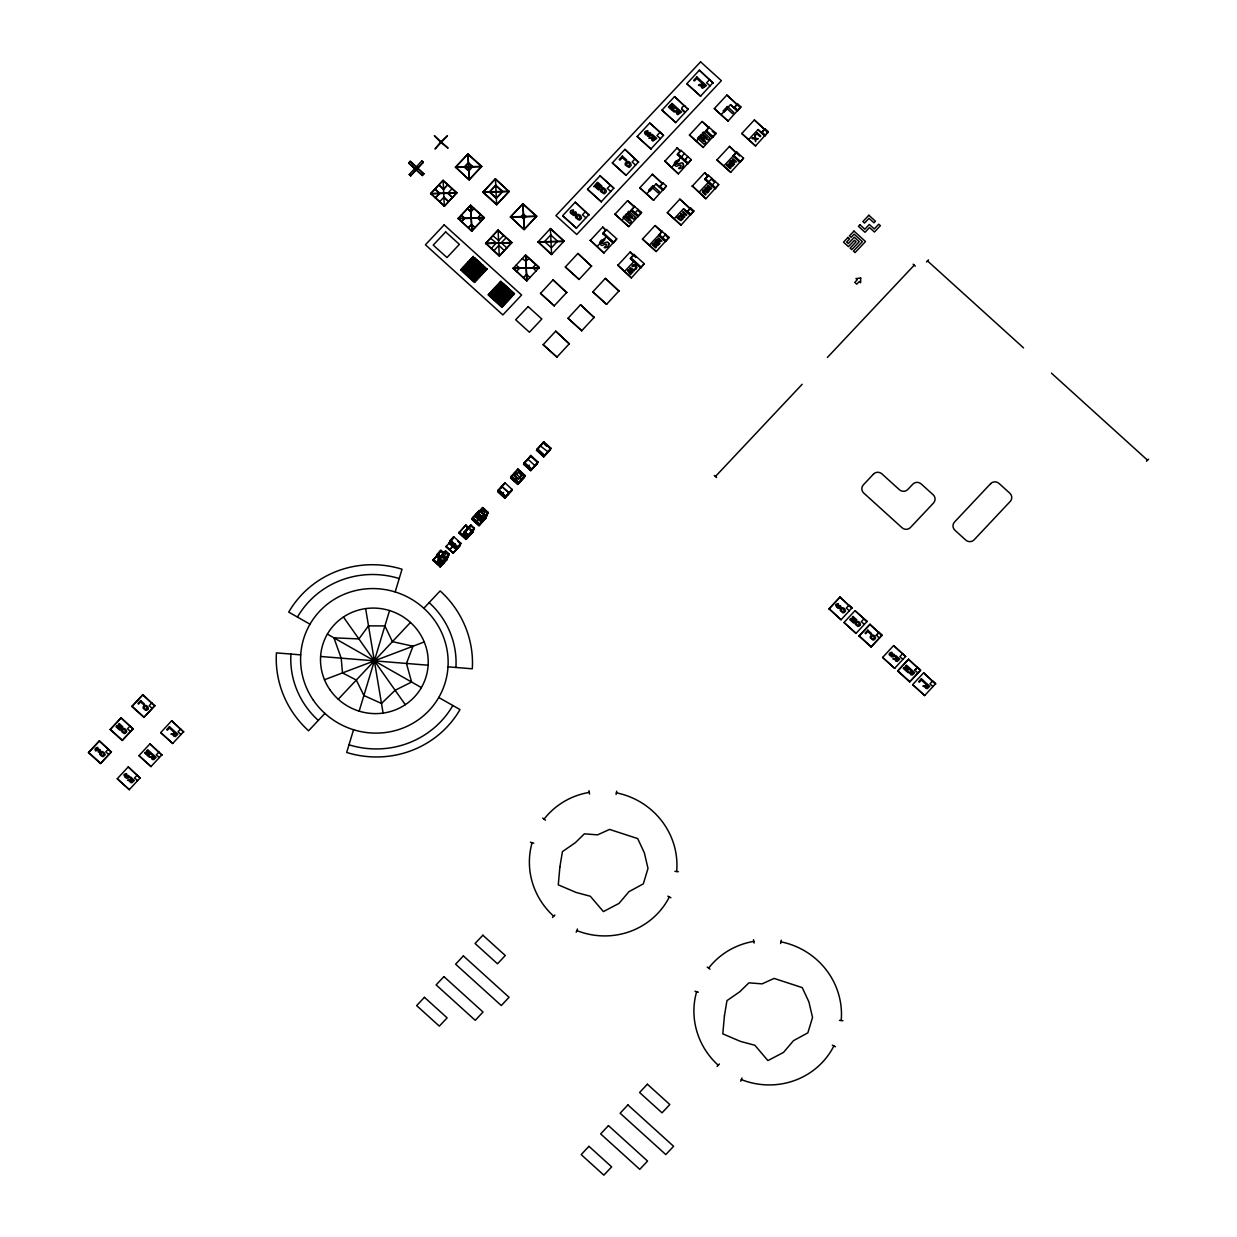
<?xml version="1.0" encoding="UTF-8"?>
<svg xmlns="http://www.w3.org/2000/svg" width="1237" height="1237" viewBox="0 0 1237 1237"><rect width="100%" height="100%" fill="white"/><g stroke="black" fill="none" stroke-linecap="round" stroke-linejoin="round"><path stroke-width="1.5" d="M616.088 794.51L616.706 791.154M780.609 943.522L781.243 940.166M683.442 165.603L681.896 167.923L679.67 168.634A2.52 2.443 23 0 1 678.634 168.294C681.525 166.438 683.149 163.16 676.484 166.361A2.381 2.319 23 0 1 675.866 166.114L674.861 165.248A2.041 1.979 23 0 1 674.536 164.583L674.49 164.397A2.613 2.536 23 0 1 674.598 162.727L675.062 161.939A6.834 6.633 23 0 1 675.85 161.042C686.69 156.743 667.408 168.046 681.386 162.851A2.288 2.227 23 0 1 683.396 164.598M353.55 729.737L346.685 752.467A98.558 95.682 23 0 0 459.994 709.574L438.748 697.482M359.163 711.136L389.547 610.552M395.175 591.951L402.04 569.221A98.558 95.682 23 0 0 288.731 612.114L309.977 624.206M835.779 605.109L836.722 607.321L839.83 606.393L837.805 608.264L839.969 608.248A3.371 3.278 23 0 0 840.464 607.738C843.093 603.285 833.552 607.831 837.805 604.63A1.639 1.577 23 0 1 838.408 604.862L838.299 603.718A1.794 1.732 23 0 0 837.789 603.625L836.614 604.104A3.989 3.866 23 0 0 835.98 604.769M576.195 932.172L577.447 929.002M740.731 1081.184L741.968 1078.015M131.895 706.513L142.874 694.684L154.764 705.863L143.909 717.398L131.895 706.513L142.874 694.684M616.737 238.849L613.227 243.132L602.914 233.808L603.331 232.819L606.439 229.51L616.737 238.849L603.903 253.028L590.312 240.241L603.903 253.028M606.439 229.51L602.914 233.808M634.287 207.213L627.561 200.657L641.57 212.455L628.736 226.634L614.99 214.202L628.736 226.634M644.23 263.744L640.704 268.027L630.391 258.688L630.824 257.713L633.916 254.405L644.23 263.744L631.396 277.923L617.804 265.135L631.396 277.923M633.916 254.405L633.499 255.394L630.205 251.946L617.65 265.476M691.22 159.666L687.71 163.949L677.397 154.61L677.814 153.635L680.922 150.326L691.22 159.666L678.386 173.845L664.795 161.057L678.386 173.845M680.505 151.316L677.211 147.868L680.505 151.316L680.922 150.326M661.764 232.108L655.038 225.551L669.047 237.349L656.228 251.528L642.482 239.081L656.228 251.528M708.77 128.029L702.044 121.473L716.053 133.271L703.219 147.45L689.473 135.003L703.219 147.45M718.712 184.56L715.187 188.844L704.889 179.504L705.306 178.515L708.399 175.221L718.712 184.56L705.879 198.74L692.287 185.952L705.879 198.74M707.981 176.211L704.688 172.747L707.981 176.211L708.399 175.221M736.664 151.935L736.247 152.924L729.521 146.353L716.965 159.898L730.711 172.345L743.545 158.15L736.664 151.935L733.556 155.228L733.139 156.218L740.02 162.449L743.545 158.15M859.05 636.096L870.028 624.252L881.919 635.447L871.064 646.982L859.05 636.096L870.028 624.252M88.476 752.684L99.455 740.839L111.345 752.019L100.491 763.554L88.476 752.684L99.455 740.839M110.186 729.598L121.164 717.754L133.055 728.933L122.2 740.484L110.186 729.598L121.164 717.754M100.491 763.554L111.5 751.679M108.469 749.003L105.764 751.88L108.779 754.555M122.2 740.484L133.209 728.593M130.179 725.918L127.473 728.809L130.488 731.484M117.268 778.753L129.282 789.639L117.268 778.753L128.246 766.909L140.137 778.088L128.246 766.909M143.909 717.398L154.919 705.507M151.888 702.832L149.182 705.724L152.197 708.399M138.977 755.668L150.991 766.553L138.977 755.668L149.955 743.839L161.846 755.018L149.955 743.839M137.261 775.073L134.555 777.965L137.57 780.64M160.686 732.598L172.701 743.468L160.686 732.598L171.665 720.754L183.555 731.933L171.665 720.754M408.643 163.037L422.389 175.484L408.643 163.037L410.127 161.258L423.858 173.706L422.389 175.484M158.97 751.988L156.264 754.879L159.279 757.554M410.127 161.258L423.703 174.077M409.231 174.494L410.699 175.809L409.231 174.494L421.817 160.918L423.27 162.248L410.699 175.809M180.679 728.918L177.973 731.794L180.989 734.469M421.817 160.918L423.116 162.619M443.001 180.617L456.731 193.065L430.584 193.822L443.14 180.293L456.87 192.74L444.315 206.27L430.723 193.498L443.14 180.293L444.315 206.27L456.87 192.74L430.723 193.498L444.454 205.93M439.738 201.646L444.006 197.116L448.583 201.724L443.867 197.456M452.015 188.782L447.748 193.328L452.464 197.611L447.887 192.987M495.31 179.118L509.041 191.565L482.894 192.307L495.449 178.793L509.041 191.565L496.625 204.754L482.894 192.307L495.449 178.793L496.625 204.754L509.18 191.24L483.033 191.982L496.779 204.43M490.594 238.246L496.3 242.978L491.135 248.652M492.914 235.772L498.635 240.504L503.536 235.463M497.954 230.407L511.701 242.854L485.553 243.596L498.094 230.067L511.84 242.514L499.284 256.044L485.693 243.272L498.094 230.067L499.284 256.044L511.84 242.514L485.693 243.272L499.423 255.719M493.702 250.987L498.882 245.297L504.325 250.678M506.119 237.798L501.217 242.839L506.799 247.895M513.169 268.166L526.776 280.938L539.332 267.408L525.586 254.961L513.03 268.491L539.193 267.733L513.169 268.166L526.776 280.938L525.586 254.961L526.916 280.613M516.138 265.197L519.71 267.981M516.463 271.599L519.71 267.981M522.339 258.595L525.911 261.394L528.879 258.409M538.002 241.772L551.594 254.544L564.149 241.014L550.419 228.567L537.863 242.096L564.01 241.339L538.002 241.772L551.594 254.544L550.419 228.567L564.01 241.339M523.328 277.83L526.575 274.197L529.869 277.645M535.745 264.625L532.776 267.609L536.085 271.042M562.68 215.702L576.427 228.149L562.68 215.702L575.251 202.157L588.843 214.944L575.251 202.157M540.507 293.385L554.253 305.833L540.507 293.385L553.063 279.856L566.67 292.628L553.063 279.856M587.513 189.307L601.259 201.755L587.513 189.307L600.069 175.762L613.815 188.21M444.624 553.047L440.836 550.295L432.965 560.469L438.578 554.238M436.213 557.037L437.604 553.743L441.192 556.975M600.069 175.762L613.83 188.163L601.259 201.755M585.549 211.496L582.441 214.79L585.905 217.851M442.227 554.516L445.536 550.913L449.124 554.161L446.603 560.083L441.748 555.66L437.048 562.557L440.279 559.124L436.692 555.877M442.367 554.191L444.16 555.8L445.784 554.083L443.99 552.46L440.558 558.459L436.97 555.212L440.217 551.779M565.34 266.991L579.086 279.438L565.34 266.991L577.895 253.461L591.502 266.233L577.895 253.461M445.536 550.913L438.439 559.263L442.026 562.51L448.768 554.98M450.469 540.152L449.155 543.275L456.314 549.754L460.875 543.198L453.716 536.703L450.469 540.152L457.644 546.63M433.043 560.299L440.14 566.948L442.088 562.356M612.346 162.913L626.077 175.36L612.346 162.913L624.901 149.368L638.493 162.155L624.901 149.368M452.881 538.683L453.716 536.703M458.85 532.946L465.808 524.921L472.982 531.4L466.024 539.44L458.85 532.946L465.529 525.57L468.406 528.168M445.985 546.553L453.082 553.202L459.762 545.826M465.328 526.065L465.808 524.921M610.382 185.102L607.274 188.395L610.738 191.457M543.167 344.675L556.913 357.106L543.167 344.675L555.722 331.145L569.329 343.917L555.722 331.145M462.932 535.049L464.323 531.755L470.787 524.875L474.374 528.122L472.488 532.559L466.024 539.44M459.545 546.321L460.875 543.198M482.708 515.875L485.507 518.628L478.966 525.679L471.792 519.2L479.028 510.51L478.472 511.824M470.23 526.189L470.787 524.875M637.163 136.518L650.909 148.95L637.163 136.518L649.734 122.973L663.465 135.421M475.967 517.282L477.93 512.675L483.296 517.545L481.348 522.153L475.967 517.282L478.394 514.7M469.395 535.667L464.323 531.755M481.657 510.154L477.095 514.654L482.461 519.525L487.594 513.695M483.048 516.633L485.43 518.798L488.151 512.381L482.786 507.526L477.374 513.989L482.739 518.86M481.332 512.582L483.203 514.035L484.811 512.319L483.018 510.695L481.332 512.582L483.203 514.035M602.728 227.051L606.022 230.499L602.728 227.051L590.173 240.596M483.018 510.695L484.811 512.319M597.177 246.472L606.501 236.576M649.734 122.973L663.496 135.359L660.063 132.251L656.955 135.56L660.388 138.668M478.966 525.679L486.203 516.989M635.199 158.707L632.107 162.001L635.555 165.062M567.999 318.28L581.746 330.712L567.999 318.28L580.555 304.75L594.147 317.522L580.555 304.75M638.648 161.815L626.077 175.36M500.985 488.074L501.758 486.265L508.917 492.743L508.082 494.723M661.996 110.124L675.742 122.556L661.996 110.124L674.552 96.579L688.159 109.366L674.552 96.579M512.087 489.465L504.99 482.817L497.815 491.352L504.912 498.001L511.376 491.12M510.618 477.915L511.453 475.936L518.628 482.43L517.777 484.409L510.618 477.915L516.216 471.684M513.85 474.482L514.7 472.503L521.782 479.152M622.01 220.078L634.426 206.873M592.817 291.87L606.563 304.317L592.817 291.87L605.372 278.356L618.979 291.128L605.372 278.356M514.87 475.843L518.442 479.09L514.87 475.843L518.179 472.24L521.689 475.642L518.442 479.09M517.236 470.709L517.932 469.055L525.091 475.549L524.256 477.528M514.406 480.667L516.355 478.874M639.823 187.792L653.569 200.239L639.823 187.792L652.378 174.262L662.692 183.586L659.445 187.235L662.97 182.952L666.403 186.06L653.569 200.239M511.314 491.29L512.149 489.311L505.608 496.346L498.449 489.867L504.99 482.817M537.198 463.767L537.971 461.958L530.797 455.463L523.56 464.153L530.719 470.648L537.26 463.597M634.705 206.239L631.179 210.522L638.045 216.738L641.57 212.455M526.792 460.721L527.565 458.912L534.724 465.39L533.967 467.199M686.829 83.714L700.559 96.161L686.829 83.714L699.384 70.184L712.976 82.972L699.384 70.184M521.689 475.642L518.519 478.92M530.101 457.118L530.797 455.463M521.024 480.961L521.859 478.982M634.612 213.63L638.137 209.347L637.72 210.336L641.153 213.444M527.349 466.906L529.297 465.112M652.378 174.262L662.537 183.942L662.97 182.952M536.502 450.392L543.739 441.702L550.913 448.196L550.14 450.005M681.788 109.15C691.962 117.128 675.417 108.145 684.881 105.856M646.843 193.683L656.151 183.787L663.017 190.003M540.229 445.799L547.666 451.629L546.909 453.453M530.719 470.648L537.971 461.958M542.981 443.526L543.739 441.702M630.205 251.946L635.787 257.466M541.821 444.562L536.58 450.237L543.662 456.886L550.913 448.196M624.67 271.367L633.978 261.455M671.676 167.289L680.984 157.377M666.403 186.06L662.877 190.343L656.012 184.127M709.682 79.508L706.59 82.817L710.038 85.879M680.829 157.733L684.355 153.434L683.937 154.424M649.502 244.972L661.903 231.767M687.37 157.532L687.787 156.558L684.262 160.841L686.334 158.645M696.493 140.894L708.909 127.689M667.315 212.687L681.046 225.134L667.315 212.687L679.871 199.142L690.169 208.481L686.922 212.13L690.447 207.831L693.88 210.955L681.046 225.134M662.182 231.118L658.656 235.417L665.537 241.632L669.047 237.349M714.306 108.609L728.052 121.056L714.306 108.609L726.861 95.063L737.175 104.403L733.928 108.052L737.453 103.753L740.886 106.877L728.052 121.056M709.188 127.04L705.662 131.338L712.527 137.554L716.053 133.271M662.104 238.525L665.614 234.241L665.197 235.216M679.871 199.142L693.462 211.929M674.32 218.562L683.628 208.666L690.509 214.898M726.861 95.063L740.468 107.851M721.326 114.484L730.634 104.588L737.499 110.82M690.03 208.821L690.447 207.831M699.152 192.168L708.461 182.272M693.88 210.955L690.354 215.238L683.489 209.007M737.036 104.743L737.453 103.753M740.886 106.877L737.36 111.16L730.495 104.929M716.965 159.898L730.711 172.345M708.322 182.612L711.832 178.329M711.754 185.736L715.28 181.437L714.862 182.427M729.521 146.353L739.68 156.032M723.985 165.773L736.386 152.584M741.798 133.503L755.529 145.951L741.798 133.503L754.354 119.958L764.652 129.297L761.404 132.931L764.93 128.648L768.363 131.756L755.529 145.951M754.354 119.958L767.945 132.746M748.802 139.379L758.111 129.483L764.992 135.699M764.512 129.638L764.93 128.648M768.363 131.756L764.837 136.055L757.972 129.823M849.309 610.769L846.309 608.047L849.015 605.171L852.015 607.893L841.021 619.768L829.006 608.898L839.985 597.054L851.876 608.233L839.985 597.054M841.021 619.768L829.13 608.589M844.021 622.489L856.035 633.375L844.021 622.489L854.999 610.661L867.029 621.531M854.999 610.661L867.044 621.484L864.044 618.778L861.323 621.654L864.323 624.376M871.064 646.982L882.058 635.091L879.059 632.37L876.337 635.261L879.059 632.37M879.352 637.983L876.337 635.261M882.615 657.435L894.629 668.32L882.615 657.435L893.593 645.606L905.608 656.491M893.593 645.606L905.623 656.445L902.623 653.724L899.887 656.646L902.917 659.321M897.629 671.042L908.607 659.197L920.498 670.392L909.643 681.927L897.629 671.042L908.607 659.197M909.643 681.927L920.653 670.037L917.638 667.315L914.932 670.207L917.638 667.315M912.659 684.649L924.673 695.534L912.659 684.649L923.637 672.804L935.528 683.984L923.637 672.804M917.916 672.974L914.932 670.207M932.93 686.581L929.946 683.814L932.667 680.922L935.667 683.644L924.673 695.534M124.04 774.965L124.999 777.176L128.091 776.248L126.066 778.119L128.231 778.119A3.371 3.278 23 0 0 128.741 777.609C131.23 773.156 121.875 777.625 126.066 774.486A1.639 1.577 23 0 1 126.669 774.718L126.561 773.573L124.705 774.099A3.989 3.866 23 0 0 124.257 774.625M95.311 748.787L95.249 748.895A1.562 1.515 23 0 0 95.125 749.993L95.419 750.565M570.489 211.249L570.427 211.372A1.778 1.732 23 0 0 570.272 212.625L571.2 213.769M644.972 132.065L644.91 132.189A1.778 1.732 23 0 0 644.755 133.441L645.683 134.57M415.678 168.881L416.993 167.474M440.542 142.178L435.037 148.981L441.021 142.611L434.357 135.699L448.088 148.146L441.021 142.611M440.975 141.698L447.454 135.776L441.47 142.147M415.508 169.253L416.838 167.845M410.854 175.438L423.27 162.248M422.544 175.097L423.858 173.706M464.741 218.176L461.494 221.825L464.602 218.516L461.308 215.068L464.741 218.191M521.133 216.583L523.467 214.094L526.034 216.444L523.715 218.918L521.133 216.568M593.837 186.679L597.734 182.318L602.048 186.23L600.966 187.39L597.332 185.442L599.605 188.828L598.522 189.988L594.208 186.076M576.427 228.149L589.013 214.558M650.909 148.95L663.496 135.359M675.742 122.556L688.313 108.964M700.559 96.161L713.146 82.57M614.99 214.202L627.561 200.657M664.656 161.398L677.211 147.868M689.473 135.003L702.044 121.473M677.397 154.61L680.644 150.976M554.253 305.833L566.809 292.303M579.086 279.438L591.642 265.909M642.482 239.081L655.038 225.551M692.132 186.292L704.688 172.747M129.282 789.639L140.291 777.748M150.991 766.553L162.001 754.663M172.701 743.468L183.71 731.593M630.391 258.688L633.653 255.054M704.889 179.504L708.136 175.87M556.913 357.106L569.468 343.592M581.746 330.712L594.286 317.198M606.563 304.317L619.118 290.788M440.836 550.295L437.542 553.898L441.114 557.145L437.883 560.593L441.47 563.825L447.933 556.944M453.438 537.368L450.191 540.801L457.365 547.295L460.597 543.847L457.736 541.249M453.159 538.018L449.912 541.466L457.087 547.945L460.319 544.512M517.932 469.055L511.391 476.106L518.55 482.6L525.091 475.549M477.467 512.535L472.287 518.04L479.446 524.534L485.925 517.654M504.634 483.636L498.171 490.517L505.33 497.011L511.809 490.13M452.587 539.332L445.908 546.708L453.283 552.707L446.047 546.383M471.792 519.2L482.786 507.526M530.24 456.778L523.56 464.153L530.797 470.477M478.673 514.051L476.26 516.633L481.626 521.488L486.481 516.339L483.791 513.896M443.557 554.191L438.161 559.928L441.748 563.175L448.211 556.294M468.947 527.565L463.767 533.07L467.339 536.317L473.817 529.436M469.952 526.854L463.488 533.719L467.06 536.966L473.539 530.085M469.673 527.503L463.21 534.384L466.504 538.281L459.344 531.802M454.876 543.955L449.495 549.955L454.953 544.064M478.178 519.184L475.379 522.431L478.688 518.829M436.63 563.546L438.779 561.258M462.514 536.023L464.664 533.735M501.325 494.754L503.49 492.465M449.124 554.161L445.892 557.593L443.372 563.515L438.517 559.109M483.296 517.545L488.151 512.381M445.815 557.763L449.046 554.315L445.475 551.068M474.374 528.122L466.782 537.631L473.261 530.75M487.038 515.009L482.183 520.174L476.817 515.303M486.76 515.674L481.904 520.839L476.539 515.968M447.655 557.609L441.176 564.489L437.604 561.242L440.836 557.81L437.249 554.563L440.496 551.114L442.877 553.279M447.377 558.274L440.898 565.139L437.326 561.907M460.04 545.161L456.809 548.61L449.634 542.115M466.163 539.116L472.704 532.065L470.307 529.9L472.627 532.235M504.99 497.831L511.53 490.795M537.399 463.272L530.859 470.307L523.777 463.659M550.341 449.51L543.801 456.561L536.642 450.067M440.14 566.948L446.681 559.913L444.361 557.578M453.082 553.202L459.623 546.151M517.777 484.409L524.318 477.358M543.662 456.886L550.202 449.835M324.898 713.424L308.585 730.773A98.558 95.682 23 0 1 276.423 652.889L300.715 654.868M338.258 699.245L410.468 622.458M423.827 608.264L440.14 590.915A98.558 95.682 23 0 1 472.302 668.8L448.01 666.836M715.434 476.492L802.179 384.274M827.383 357.478L914.205 265.182M926.513 261.981L928.508 259.878M829.006 608.898L839.861 597.347M552.537 917.467L554.872 914.993M856.035 633.375L867.044 621.484M894.629 668.32L905.623 656.445M1146.544 461.246L1148.524 459.143M717.058 1066.48L719.408 1063.99M99.439 752.034C95.837 752.807 102.408 748.833 95.759 750.874M324.481 679.731L424.245 641.972M634.89 269.341C638.416 262.352 630.36 268.955 632.354 265.568A2.922 2.845 23 0 1 632.741 265.12L633.097 264.873A1.917 1.871 23 0 1 633.684 264.641A2.211 2.149 23 0 1 635.014 264.795L635.648 265.182A4.02 3.912 23 0 1 636.251 265.769L636.839 267.269A2.165 2.103 23 0 1 636.529 268.274L636.39 268.46A2.69 2.613 23 0 1 635.926 268.924M320.599 656.476L428.126 665.212M571.633 213.924L571.85 213.955A1.639 1.577 23 0 0 572.499 213.846L575.19 213.011L572.901 215.114A1.732 1.67 23 0 0 574.478 215.377L575.22 214.975A3.85 3.742 23 0 0 575.793 214.388L576.256 213.429A1.685 1.639 23 0 0 576.241 212.749L576.009 212.254A1.716 1.654 23 0 0 575.514 211.805L571.757 212.702L572.762 210.816A1.871 1.809 23 0 1 573.442 211.094L573.319 209.78L571.2 210.383A4.546 4.422 23 0 0 570.674 210.986M674.923 871.343L678.402 871.714M839.459 1020.339L842.938 1020.726M530.426 842.196L533.781 843.186M694.962 991.208L698.317 992.198M628.582 161.738L629.618 162.325A6.17 5.984 23 0 1 630.344 163.006L631.117 164.66A2.768 2.69 23 0 1 631.04 165.542L629.556 167.15A2.242 2.165 23 0 1 628.813 167.335L625.427 165.093A2.644 2.567 23 0 1 625.18 164.057A2.211 2.134 23 0 1 625.412 163.083L626.757 161.784A2.258 2.196 23 0 1 627.762 161.583M667.794 896.16L670.933 897.737M832.331 1045.172L835.454 1046.734M596.296 183.849L600.424 186.153L597.054 183.045M327.357 634.102L421.369 687.602M542.687 818.074L545.486 820.177M707.224 967.071L710.007 969.189M927.518 260.93L1023.54 347.891M1051.435 373.157L1147.534 460.195M913.107 264.192L915.303 266.171M734.345 107.062L737.778 110.17M761.822 131.957L765.27 135.065M712.203 131.137L715.635 134.261M706.08 130.349L712.945 136.565M733.556 155.228L740.437 161.459M705.801 130.983L712.682 137.214M733.294 155.877L740.159 162.109M711.414 179.319L713.718 181.391M677.814 153.635L688.128 162.959M705.306 178.515L715.604 187.854M677.536 154.269L687.849 163.609M705.028 179.164L715.326 188.503M659.862 186.246L663.295 189.354M687.339 211.14L690.772 214.248M666.341 236.252L668.629 238.339M631.597 209.532L638.462 215.748M659.074 234.427L665.954 240.643M631.318 210.182L638.199 216.398M658.811 235.061L665.676 241.292M594.889 185.349L598.291 188.426L595.646 184.545M603.331 232.819L613.645 242.143M630.824 257.713L641.122 267.037M603.053 233.468L613.366 242.792M630.545 258.347L640.843 267.687M472.565 166.933L468.282 163.037L464.401 167.165L468.699 171.062L472.72 166.593L468.421 162.696L464.54 166.84L468.838 170.721M525.447 255.301L539.193 267.733M415.601 167.521L417.07 168.835M415.446 167.892L416.9 169.222M500.614 281.68L514.36 294.128M714.337 475.503L716.532 477.497M869.905 624.561L881.919 635.447M908.484 659.507L920.498 670.392M488.352 294.53L502.098 306.977M859.174 635.803L871.188 646.688M897.753 670.748L909.767 681.633M544.373 444.114L546.769 446.263M537.275 448.583L544.435 455.077M536.719 449.912L543.878 456.391M524.333 462.344L531.493 468.838M517.855 469.225L525.029 475.719M520.885 473.786L524.457 477.034L517.916 484.069L510.835 477.42M510.695 477.745L517.855 484.239M501.681 486.419L508.84 492.914M497.892 491.182L505.052 497.661M483.25 516.138L485.646 518.303L479.106 525.354L472.008 518.705M472.565 517.375L479.724 523.87M471.869 519.03L479.028 525.509M465.468 525.74L467.849 527.905M470.168 530.225L472.488 532.559M466.457 533.24L469.318 535.837M459.066 532.451L466.225 538.945M458.989 532.621L466.086 539.27M449.356 542.78L456.515 549.259M449.294 542.935L456.376 549.599M447.578 553.898L445.196 551.733L441.949 555.166L446.82 559.588L440.279 566.623L433.182 559.974M442.305 554.346L447.098 558.923L440.619 565.804L433.46 559.31M441.393 556.495L444.98 559.727M441.748 559.541L444.145 561.706M436.414 556.542L443.573 563.021M440.65 560.593L443.511 563.191M142.75 694.978L154.764 705.863M132.019 706.219L144.033 717.104M121.04 718.063L133.055 728.933M110.309 729.304L122.324 740.174M99.331 741.133L111.345 752.019M88.6 752.374L100.614 763.26M343.422 617.016L405.303 704.688M753.488 939.703L754.137 943.073M588.951 790.706L589.601 794.077M365.626 608.604L383.099 713.084M513.881 293.215L513.943 294.375M512.907 292.334L513.061 295.318M511.948 291.453L512.195 296.246M510.974 290.571L511.314 297.174M510 289.69L510.433 298.117M509.025 288.809L509.551 299.045M508.051 287.927L508.685 299.972M507.077 287.061L507.804 300.916M506.103 286.18L506.923 301.843M505.144 285.299L506.041 302.771M504.17 284.417L505.16 303.714M503.196 283.536L504.294 304.642M502.222 282.654L503.413 305.57M501.248 281.773L502.531 306.513M500.32 281.804L501.603 306.544M499.454 282.732L500.629 305.663M498.573 283.66L499.671 304.781M497.691 284.603L498.697 303.9M496.81 285.531L497.722 303.019M495.944 286.474L496.748 302.137M495.063 287.401L495.774 301.256M494.182 288.329L494.8 300.375M493.3 289.272L493.841 299.493M492.434 290.2L492.867 298.612M491.553 291.128L491.893 297.73M490.672 292.071L490.919 296.865M489.79 292.999L489.945 295.983M488.909 293.927L488.971 295.102M608.913 243.782A2.288 2.227 23 0 0 606.903 242.035C592.832 247.153 612.315 235.973 601.368 240.241A6.834 6.633 23 0 0 600.579 241.122L600.115 241.911A2.613 2.536 23 0 0 599.991 243.596L600.053 243.782A2.041 1.979 23 0 0 600.378 244.431L601.383 245.297A2.381 2.319 23 0 0 602.002 245.544C608.48 242.266 607.29 245.622 604.151 247.477A2.52 2.443 23 0 0 605.187 247.833L607.398 247.106L608.96 244.802A2.474 2.397 23 0 0 608.944 243.782M608.063 242.498A2.567 2.489 23 0 1 608.496 242.9M682.546 163.315A2.567 2.489 23 0 1 682.979 163.717M683.52 164.784A2.567 2.489 23 0 1 683.535 165.835M636.034 268.816A2.165 2.103 23 0 1 634.968 269.249M452.835 705.507A90.332 87.688 23 0 1 349.004 744.813M318.326 720.429A83.961 81.503 23 0 1 290.927 654.064M297.452 617.077A88.538 85.941 23 0 1 399.211 578.545M429.131 602.62A82.059 79.663 23 0 1 455.912 667.47M669.356 896.949A74.112 71.947 23 0 1 576.829 930.595M553.697 916.23A74.112 71.947 23 0 1 532.111 842.691M544.079 819.126A74.112 71.947 23 0 1 589.276 792.391M616.397 792.84A74.112 71.947 23 0 1 676.67 871.528M833.893 1045.961A74.112 71.947 23 0 1 741.35 1079.592M718.233 1065.243A74.112 71.947 23 0 1 696.632 991.703M708.615 968.123A74.112 71.947 23 0 1 753.812 941.388M780.918 941.836A74.112 71.947 23 0 1 841.191 1020.54M645.157 131.787A4.546 4.422 23 0 1 645.683 131.199L647.801 130.596L647.925 131.895A1.871 1.809 23 0 0 647.245 131.632L646.162 133.472L649.997 132.606A1.716 1.654 23 0 1 650.43 132.977L650.724 133.565A1.685 1.624 23 0 1 650.739 134.261L650.275 135.204A3.85 3.742 23 0 1 649.703 135.776L648.961 136.194A1.732 1.67 23 0 1 647.384 135.915L649.672 133.828L646.982 134.663A1.639 1.577 23 0 1 645.606 134.555M627.87 161.475A2.644 2.567 23 0 1 628.674 161.63M603.053 187.869A2.644 2.567 23 0 1 603.842 188.024L604.8 188.735A6.17 5.984 23 0 1 605.511 189.4L606.285 191.055A2.768 2.69 23 0 1 606.207 191.936L604.723 193.544A2.242 2.165 23 0 1 603.981 193.73L600.594 191.488A2.644 2.567 23 0 1 600.362 190.452A2.211 2.134 23 0 1 600.579 189.477L601.924 188.179A2.258 2.196 23 0 1 602.945 187.978M95.465 748.555A3.989 3.881 23 0 1 95.929 748.029L97.259 747.411A1.794 1.732 23 0 1 97.769 747.504L97.893 748.648A1.639 1.577 23 0 0 97.29 748.4C93.1 751.802 102.532 746.885 99.95 751.524A3.371 3.278 23 0 1 99.439 752.034M889.589 653.306A3.989 3.866 23 0 1 890.052 652.796L891.908 652.27L892.016 653.399A1.639 1.577 23 0 0 891.413 653.167C887.099 656.569 896.624 651.605 894.073 656.29A3.371 3.278 23 0 1 893.578 656.801L891.398 656.816L893.361 654.883L890.625 655.904L889.295 654.868A1.562 1.515 23 0 1 889.388 653.662M100.676 753.565L101.14 754.678A3.974 3.866 23 0 0 101.589 755.127C105.887 757.446 102.563 749.637 100.676 753.565M122.386 730.479L122.85 731.608A3.974 3.866 23 0 0 123.298 732.041C127.488 734.361 124.489 726.753 122.401 730.356M144.095 707.394L144.559 708.523A3.974 3.866 23 0 0 145.007 708.956C149.306 711.275 145.966 703.497 144.095 707.394M576.628 216.707C580.107 223.65 581.313 212.316 576.628 216.707M601.46 190.312C604.893 197.24 606.269 185.937 601.46 190.312M626.278 163.918C629.679 170.83 631.102 159.558 626.278 163.918M841.191 609.779L841.655 610.892A3.974 3.866 23 0 0 842.119 611.341C846.371 613.691 843.108 605.852 841.191 609.779M856.22 623.371L856.684 624.499A3.974 3.85 23 0 0 857.148 624.948C861.277 627.267 858.323 619.644 856.236 623.247M871.235 636.978L871.698 638.106A3.974 3.866 23 0 0 872.162 638.539C876.414 640.89 873.183 633.05 871.235 636.978M703.296 191.58L706.002 194.348L705.337 195.044L702.477 192.245L702.786 190.668A4.098 3.974 23 0 1 703.389 190.065L704.456 189.694A2.273 2.196 23 0 1 705.028 189.864L707.889 192.338L707.239 193.034L704.533 190.699L703.312 191.457M860.705 278.062L860.596 282.747L859.267 281.541L856.777 284.185L854.782 282.392L857.287 279.748L855.958 278.541L860.705 278.062M681.958 218.361C678.123 222.072 678.618 213.027 681.958 218.361M130.009 781.274L130.318 782.201A1.979 1.917 23 0 0 130.674 782.542L132.034 782.696L134.385 780.377L130.565 776.929L129.854 777.671L131.292 779.279A2.026 1.964 23 0 1 130.906 779.604L127.473 780.207L130.024 781.15M151.718 758.188L152.027 759.116A1.979 1.917 23 0 0 152.383 759.456L153.744 759.611L156.094 757.307L152.275 753.843L151.563 754.601L153.156 756.039A2.026 1.964 23 0 1 152.615 756.518L149.182 757.121L152.043 757.4L151.718 758.188M173.427 735.118L173.737 736.046A1.979 1.917 23 0 0 174.092 736.371L175.453 736.525L177.803 734.221L173.984 730.758L173.273 731.515L174.711 733.108A2.026 1.964 23 0 1 174.324 733.433L170.892 734.051L173.443 734.979M651.729 139.394L652.085 140.461A2.258 2.196 23 0 0 652.502 140.848A1.593 1.546 23 0 0 652.92 141.064L656.739 138.374L652.363 134.416L651.559 135.281L653.198 137.106A2.319 2.242 23 0 1 652.765 137.477L649.796 137.152L648.837 138.173L652.115 138.482L651.729 139.394M676.562 113L676.917 114.067A2.258 2.196 23 0 0 677.319 114.453A1.593 1.546 23 0 0 677.752 114.67L681.572 111.979L677.196 108.021L676.392 108.887L678.031 110.711A2.319 2.242 23 0 1 677.582 111.083L674.613 110.758L673.67 111.778L676.933 112.088L676.562 113M701.394 86.605L701.735 87.672A2.258 2.196 23 0 0 702.152 88.043A1.593 1.546 23 0 0 702.585 88.275L706.389 85.585L702.028 81.627L701.209 82.492L702.863 84.317A2.319 2.242 23 0 1 702.415 84.688L699.446 84.363L698.488 85.384L701.766 85.693L701.394 86.605M895.341 659.97L895.65 660.898A1.979 1.917 23 0 0 896.021 661.223L897.382 661.378L899.716 659.074L895.897 655.61L895.186 656.368L896.639 657.96A2.026 1.964 23 0 1 896.237 658.285L892.82 658.888L895.681 659.166L895.341 659.97M910.37 673.562L910.679 674.49A1.979 1.917 23 0 0 911.035 674.83L912.396 674.985L914.746 672.681L910.927 669.217L910.216 669.975L911.654 671.567A2.026 1.964 23 0 1 911.267 671.892L907.834 672.495L910.695 672.773L910.37 673.562M925.384 687.169L925.693 688.097A1.979 1.917 23 0 0 926.049 688.437L927.41 688.592L929.76 686.272L925.941 682.824L925.23 683.566L926.668 685.174A2.026 1.964 23 0 1 926.281 685.499L922.848 686.102L925.415 687.045M498.697 295.859L501.356 299.509A2.675 2.598 23 0 0 501.851 299.617A3.015 2.938 23 0 0 503.273 299.431L507.928 294.947L499.841 287.633L498.356 289.226L501.418 291.994L498.697 295.859M559.897 866.859L558.274 884.842L576.086 892.434L590.327 896.253L603.393 911.592L618.979 903.412L628.968 891.661L643.317 883.852L648.002 868.451L644.353 852.834L637.689 838.593L609.563 829.424L597.548 834.867L584.374 833.831L575.344 842.675L562.433 851.628L559.897 866.859M724.434 1015.871L722.795 1033.854L740.607 1041.446L754.864 1045.265L767.914 1060.604L783.5 1052.424L793.505 1040.657L807.854 1032.849L812.539 1017.463L808.89 1001.846L802.225 987.605L774.084 978.421L762.085 983.863L748.911 982.843L739.865 991.687L726.954 1000.64L724.434 1015.871M500.846 295.612L501.341 297.004A1.67 1.624 23 0 0 502.067 297.406L505.067 295.303L502.763 293.215L500.846 295.612M130.936 781.011L131.663 781.784L133.024 780.562L132.065 779.681L130.936 781.011M152.646 757.925L153.373 758.698L154.733 757.477L153.775 756.596L152.677 757.848M174.355 734.855L175.082 735.628L176.458 734.391L175.484 733.51L174.386 734.763M652.796 139.101L653.631 139.982L655.193 138.575L654.079 137.57L652.796 139.101M677.629 112.706L678.448 113.588L680.025 112.18L678.912 111.175L677.66 112.598M702.446 86.296L703.281 87.193L704.858 85.786L703.745 84.781L702.446 86.296M896.268 659.692L896.995 660.481L898.371 659.244L897.397 658.362L896.315 659.615M911.298 673.299L912.025 674.072L913.401 672.851L912.427 671.969L911.298 673.299M926.312 686.906L927.039 687.679L928.415 686.458L927.441 685.576L926.312 686.906M104.82 754.972L103.537 756.379A1.979 1.917 23 0 1 102.64 756.549A2.196 2.118 23 0 1 102.161 756.487L99.919 754.585A2.319 2.258 23 0 1 99.702 753.673A1.933 1.871 23 0 1 99.903 752.838L100.877 751.787A1.995 1.933 23 0 1 101.975 751.524A2.35 2.288 23 0 1 102.671 751.663L103.599 752.173A5.381 5.226 23 0 1 104.217 752.761L104.898 754.214A2.428 2.35 23 0 1 104.82 754.972M126.53 731.902L125.246 733.309A1.979 1.917 23 0 1 124.349 733.479A2.196 2.118 23 0 1 123.87 733.402L121.628 731.515A2.319 2.258 23 0 1 121.412 730.603A1.933 1.871 23 0 1 121.613 729.753L122.587 728.717A1.995 1.933 23 0 1 123.685 728.438A2.35 2.288 23 0 1 124.38 728.578L125.308 729.088A5.381 5.226 23 0 1 125.927 729.691L126.607 731.129A2.428 2.35 23 0 1 126.53 731.902M148.254 708.816L146.956 710.224A1.979 1.917 23 0 1 146.059 710.394A2.18 2.118 23 0 1 145.579 710.316L143.337 708.43A2.319 2.242 23 0 1 143.121 707.518A1.933 1.871 23 0 1 143.322 706.667L144.296 705.631A1.995 1.933 23 0 1 145.394 705.353A2.35 2.288 23 0 1 146.09 705.492L147.017 706.018A5.412 5.242 23 0 1 147.636 706.605L148.316 708.043A2.428 2.35 23 0 1 148.239 708.816M581.39 218.33L579.906 219.939A2.242 2.165 23 0 1 579.148 220.124L575.762 217.882A2.644 2.567 23 0 1 575.53 216.846A2.211 2.134 23 0 1 575.746 215.872L577.091 214.573A2.258 2.196 23 0 1 578.112 214.372A2.69 2.613 23 0 1 578.916 214.527L579.967 215.13A6.17 5.984 23 0 1 580.694 215.795L581.452 217.449A2.768 2.69 23 0 1 581.375 218.33M845.35 611.186L844.051 612.593A1.979 1.917 23 0 1 843.17 612.763A2.196 2.118 23 0 1 842.691 612.702L840.449 610.8A2.319 2.258 23 0 1 840.232 609.887A1.933 1.871 23 0 1 840.433 609.052L841.407 608.001A1.995 1.933 23 0 1 842.49 607.738A2.35 2.288 23 0 1 843.201 607.877L844.113 608.388A5.396 5.242 23 0 1 844.747 608.975L845.412 610.429A2.428 2.35 23 0 1 845.35 611.186M860.38 624.793L859.081 626.2A1.979 1.917 23 0 1 858.184 626.37A2.18 2.118 23 0 1 857.705 626.293L855.463 624.407A2.319 2.258 23 0 1 855.246 623.494A1.933 1.871 23 0 1 855.447 622.644L856.421 621.608A1.995 1.933 23 0 1 857.519 621.345A2.35 2.288 23 0 1 858.215 621.469L859.143 621.995A5.396 5.242 23 0 1 859.761 622.582L860.442 624.02A2.428 2.35 23 0 1 860.38 624.793M875.394 638.4L874.095 639.807A1.979 1.917 23 0 1 873.214 639.977A2.18 2.118 23 0 1 872.734 639.9L870.492 638.014A2.319 2.258 23 0 1 870.276 637.101A1.933 1.871 23 0 1 870.461 636.251L871.451 635.215A1.995 1.933 23 0 1 872.533 634.937A2.35 2.288 23 0 1 873.245 635.076L874.157 635.602A5.396 5.242 23 0 1 874.791 636.189L875.456 637.627A2.412 2.35 23 0 1 875.394 638.4M413.003 646.224L406.478 663.449L411.596 682.035L395.129 690.277L381.491 703.482L363.894 695.503L356.302 680.041L342.494 672.913L341.196 658.146L333.913 637.828L358.9 638.926L368.502 625.86L384.908 625.922L392.423 641.647L413.003 646.224M434.991 188.936L439.568 193.56L435.3 198.106L439.723 193.219L434.991 188.936M438.872 184.823L443.449 189.431L447.856 184.56L443.588 189.106L438.872 184.823M455.541 167.088L469.148 179.875L481.703 166.346L467.957 153.898L455.541 167.088L469.148 179.875L467.957 153.898L469.287 179.535L481.703 166.346L455.541 167.088M458.2 218.377L471.807 231.149L484.363 217.635L470.617 205.187L458.2 218.377L471.807 231.149L470.617 205.187L471.946 230.824L484.363 217.635L458.2 218.377M467.524 208.465L470.802 211.929L474.065 208.28L470.941 211.589L467.524 208.465M468.514 227.701L471.467 224.747L475.054 227.515L471.622 224.407L468.514 227.716M480.93 214.511L477.683 218.145L481.116 221.253L477.822 217.805L480.93 214.511M510.51 216.877L524.117 229.649L536.672 216.119L522.926 203.672L510.51 216.877L524.117 229.649L522.926 203.672L524.256 229.324L536.672 216.119L510.51 216.877M498.511 489.697L497.676 491.677L504.835 498.155L505.686 496.192L498.511 489.697M682.731 218.98L681.278 220.402A1.747 1.701 23 0 1 680.628 220.495L678.108 218.702A2.149 2.087 23 0 1 677.938 218.099L676.855 217.65L678.015 217.295A2.041 1.979 23 0 1 678.355 216.645L679.299 215.856A1.948 1.886 23 0 1 680.149 215.671L682.7 217.465A2.118 2.057 23 0 1 682.855 218.129A1.964 1.902 23 0 1 682.731 218.98M467.818 154.223L455.402 167.428L481.564 166.67L467.818 154.223M444.16 224.871L425.42 244.787L502.871 314.925L521.597 295.009L444.16 224.871M445.645 231.907L433.228 245.112L446.974 257.559L459.391 244.354L445.645 231.907M470.477 205.512L458.061 218.717L484.224 217.959L470.477 205.512M495.774 185.179L489.574 191.797L496.439 198.013L502.655 191.41L495.774 185.179M495.635 185.535L489.435 192.122L496.3 198.353L502.5 191.75L495.635 185.535M461.416 269.063L461.478 270.223L461.416 269.063M463.179 267.192L462.298 268.135L463.427 271.985L463.179 267.192M464.942 265.337L464.061 266.264L464.401 272.867L465.375 273.748L464.942 265.337M466.689 263.466L465.808 264.393L466.349 274.629L467.308 275.511L466.689 263.466M468.452 261.595L467.571 262.538L468.282 276.392L469.256 277.274L468.452 261.595M470.199 259.739L469.318 260.667L470.23 278.155L471.204 279.036L470.199 259.739M471.962 257.868L471.081 258.796L472.178 279.902L473.137 280.784L471.962 257.868M473.276 256.461L474.606 282.113L473.276 256.461M473.137 256.801L460.721 269.991L474.467 282.438L486.868 269.249L473.137 256.801M522.787 204.012L510.371 217.202L536.533 216.46L522.787 204.012M476.802 279.778L475.92 280.706L474.73 257.791L475.704 258.672L476.802 279.778M478.549 277.908L477.668 278.851L476.678 259.554L477.652 260.419L478.549 277.908M480.312 276.037L479.43 276.98L478.611 261.301L479.585 262.182L480.312 276.037M482.059 274.181L481.178 275.109L480.559 263.064L481.533 263.945L482.059 274.181M483.822 272.31L482.94 273.238L482.507 264.826L483.481 265.708L483.822 272.31M485.569 270.439L484.703 271.382L484.44 266.589L485.569 270.439M487.022 268.908L486.45 269.511L486.388 268.352L487.022 268.908M700.59 61.85L555.939 215.64L576.736 234.473L721.387 80.683L700.59 61.85M500.769 281.34L488.198 294.885L501.944 307.333L514.515 293.772L500.769 281.34M622.366 156.125L619.211 159.496L619.938 160.161L622.288 157.656L625.876 160.903L626.68 160.037L622.366 156.125M669.186 106.367L668.49 107.093L672.804 111.005L673.902 109.846L671.614 106.475L675.247 108.408L676.345 107.248L672.016 103.336L671.335 104.078L674.722 107.186L670.578 104.882L669.928 105.562L672.588 109.444L669.186 106.367M696.848 76.941L693.694 80.312L694.421 80.977L696.771 78.472L700.358 81.719L701.163 80.853L696.848 76.941M550.743 234.984L544.527 241.586L551.408 247.817L557.609 241.2L550.743 234.984M116.649 726.134L116.046 726.768L119.819 730.186L120.762 729.181L118.767 726.227L121.953 727.913L122.896 726.908L119.123 723.49L118.52 724.124L121.489 726.846L117.299 725.423L119.618 728.825L116.649 726.134M140.662 700.59L137.895 703.528L138.544 704.116L140.601 701.92L143.724 704.765L144.435 704.008L140.662 700.59M528.106 306.575L515.69 319.78L529.421 332.227L541.837 319.022L528.106 306.575M624.159 216.228L623.015 217.434L629.571 223.371L631.38 221.454L628.009 216.228L633.622 219.073L635.431 217.155L628.875 211.218L627.731 212.424L632.865 217.155L626.479 213.754L625.412 214.898L629.339 220.897L624.159 216.228M652.858 185.72L648.652 190.173L649.75 191.178L652.734 188.009L658.115 192.879L659.321 191.58L652.858 185.72M698.642 137.029L697.498 138.25L704.054 144.188L705.863 142.27L702.492 137.044L708.105 139.874L709.914 137.972L703.358 132.034L702.214 133.24L707.348 137.956L700.962 134.57L699.895 135.699L703.822 141.714L698.642 137.029M727.341 106.537L723.135 110.99L724.248 111.979L727.217 108.825L732.598 113.68L733.804 112.397L727.341 106.537M145.255 752.39L144.652 753.024L148.425 756.441L149.383 755.436L147.389 752.483L150.574 754.183L151.517 753.163L147.744 749.746L147.141 750.38L150.094 753.101L146.476 751.091L148.239 755.08L145.255 752.39M169.454 726.66L166.686 729.614L167.335 730.186L169.392 728.005L172.515 730.835L173.226 730.077L169.454 726.66M628.381 269.882L627.592 270.733L630.437 274.676L631.117 273.965L629.061 271.243L632.107 272.898L632.911 272.063L631.056 269.202L633.962 270.934L634.643 270.207L630.375 267.764L629.664 268.522L631.628 271.645L628.381 269.882M652.719 244.014L652.1 244.663L655.641 247.879L656.615 246.843L654.79 244.014L657.837 245.56L658.811 244.524L655.27 241.308L654.651 241.957L657.419 244.509L653.971 242.684L655.517 246.55L652.719 244.014M656.553 239.932L655.904 240.627L659.445 243.844L660.063 243.179L657.744 241.091L661.996 241.122L658.455 237.921L657.837 238.571L660.125 240.643L656.553 239.932M681.324 213.599L680.675 214.295L684.216 217.511L684.881 216.815L683.489 215.547L684.757 214.202L686.148 215.454L686.813 214.759L683.257 211.542L682.592 212.238L684.169 213.661L682.886 215.006L681.324 213.599M705.554 187.838L704.935 188.488L708.492 191.704L709.466 190.668L707.641 187.838L710.672 189.369L711.646 188.333L708.105 185.117L707.487 185.782L710.27 188.333L706.234 187.112L708.353 190.374L705.554 187.838M727.201 164.83L726.583 165.48L730.124 168.696L731.098 167.66L729.273 164.83L732.319 166.361L733.294 165.325L729.753 162.109L729.134 162.774L731.902 165.325L727.866 164.104L730 167.366L727.201 164.83M731.036 160.733L730.387 161.444L733.928 164.645L734.546 163.995L732.242 161.892L736.479 161.939L732.938 158.723L732.319 159.387L734.608 161.459L731.036 160.733M752.684 137.724L751.91 138.559L754.879 139.085L755.575 141.636L755.915 139.286L758.281 138.76L755.652 138.266L754.848 135.421L754.585 138.08L752.684 137.724M757.276 132.838L755.018 135.25L757.214 134.075L760.136 136.719L760.786 136.008L757.276 132.838M517.576 469.89L511.113 476.771L518.272 483.25L524.751 476.369L517.576 469.89M530.518 456.128L524.055 463.009L531.214 469.488L537.678 462.607L530.518 456.128M543.46 442.367L536.997 449.247L544.156 455.726L550.62 448.861L543.46 442.367M482.507 508.175L477.652 513.34L483.018 518.195L487.873 513.046L482.507 508.175M470.508 525.524L464.045 532.405L467.617 535.652L474.096 528.771L470.508 525.524M847.994 237.411L843.526 242.158L848.474 246.642L854.427 240.303L856.081 241.803L850.113 248.127L851.767 249.627L859.22 241.71L854.272 237.226L848.304 243.565L846.665 242.065L849.633 238.896L847.994 237.411M853.947 231.072L849.479 235.819L851.133 237.318L854.102 234.149L862.359 241.617L853.422 251.111L855.061 252.611L865.498 241.524L853.947 231.072M859.901 224.732L858.416 226.325L865.019 232.293L869.487 227.546L874.435 232.03L880.388 225.691L878.734 224.191L874.265 228.953L869.317 224.469L864.849 229.216L859.901 224.732M868.838 215.238L862.885 221.562L864.539 223.062L869.008 218.315L873.956 222.799L875.44 221.207L868.838 215.238M873.492 474.08L863.349 484.873A5.953 5.783 23 0 0 863.766 493.068L902.067 527.766A5.953 5.783 23 0 0 910.447 527.519L933.564 502.949A5.953 5.783 23 0 0 933.131 494.738L921.194 483.93A5.953 5.783 23 0 0 912.813 484.162L907.788 489.512A5.953 5.783 23 0 1 899.423 489.744L881.857 473.833A5.953 5.783 23 0 0 873.492 474.08M424.446 997.316L416.653 1005.604L439.336 1026.138L447.129 1017.865L424.446 997.316M443.913 976.611L436.12 984.899L475.24 1020.324L483.033 1012.036L443.913 976.611M463.38 955.907L455.603 964.195L501.279 1005.557L509.056 997.285L463.38 955.907M482.863 935.218L475.07 943.491L497.506 963.809L505.284 955.521L482.863 935.218M850.484 619.026L849.881 619.675L853.654 623.092L854.597 622.072L852.602 619.118L855.788 620.819L856.731 619.799L852.958 616.382L852.355 617.031L855.324 619.737L851.133 618.33L853.453 621.732L850.484 619.026M990.636 483.652L954.5 522.06A5.953 5.783 23 0 0 954.933 530.271L965.741 540.074A5.953 5.783 23 0 0 974.122 539.827L1010.242 501.418A5.953 5.783 23 0 0 1009.825 493.207L999.001 483.42A5.953 5.783 23 0 0 990.636 483.652M867.817 630.174L865.05 633.112L865.684 633.7L867.74 631.504L870.879 634.349L871.59 633.591L867.817 630.174M903.907 667.764L903.304 668.397L907.092 671.815L908.035 670.81L906.041 667.856L909.226 669.542L910.169 668.537L906.396 665.119L905.793 665.753L908.747 668.475L905.144 666.465L906.891 670.454L903.907 667.764M921.426 678.726L918.658 681.664L919.292 682.236L921.349 680.056L924.487 682.886L925.199 682.144L921.426 678.726M588.967 1146.328L581.174 1154.6L603.857 1175.15L611.65 1166.862L588.967 1146.328M608.449 1125.624L600.656 1133.912L639.761 1169.336L647.554 1161.048L608.449 1125.624M627.917 1104.919L620.124 1113.207L665.8 1154.569L673.593 1146.297L627.917 1104.919M647.384 1084.215L639.591 1092.503L662.027 1112.821L669.82 1104.533L647.384 1084.215M329.846 689.627A54.103 52.526 23 0 0 422.884 684.772A54.103 52.526 23 0 0 370.358 608.156A54.103 52.526 23 0 0 329.846 689.627M313.394 700.266A74.112 71.947 23 0 0 440.836 693.601A74.112 71.947 23 0 0 368.873 588.673A74.112 71.947 23 0 0 313.394 700.266"/></g></svg>
